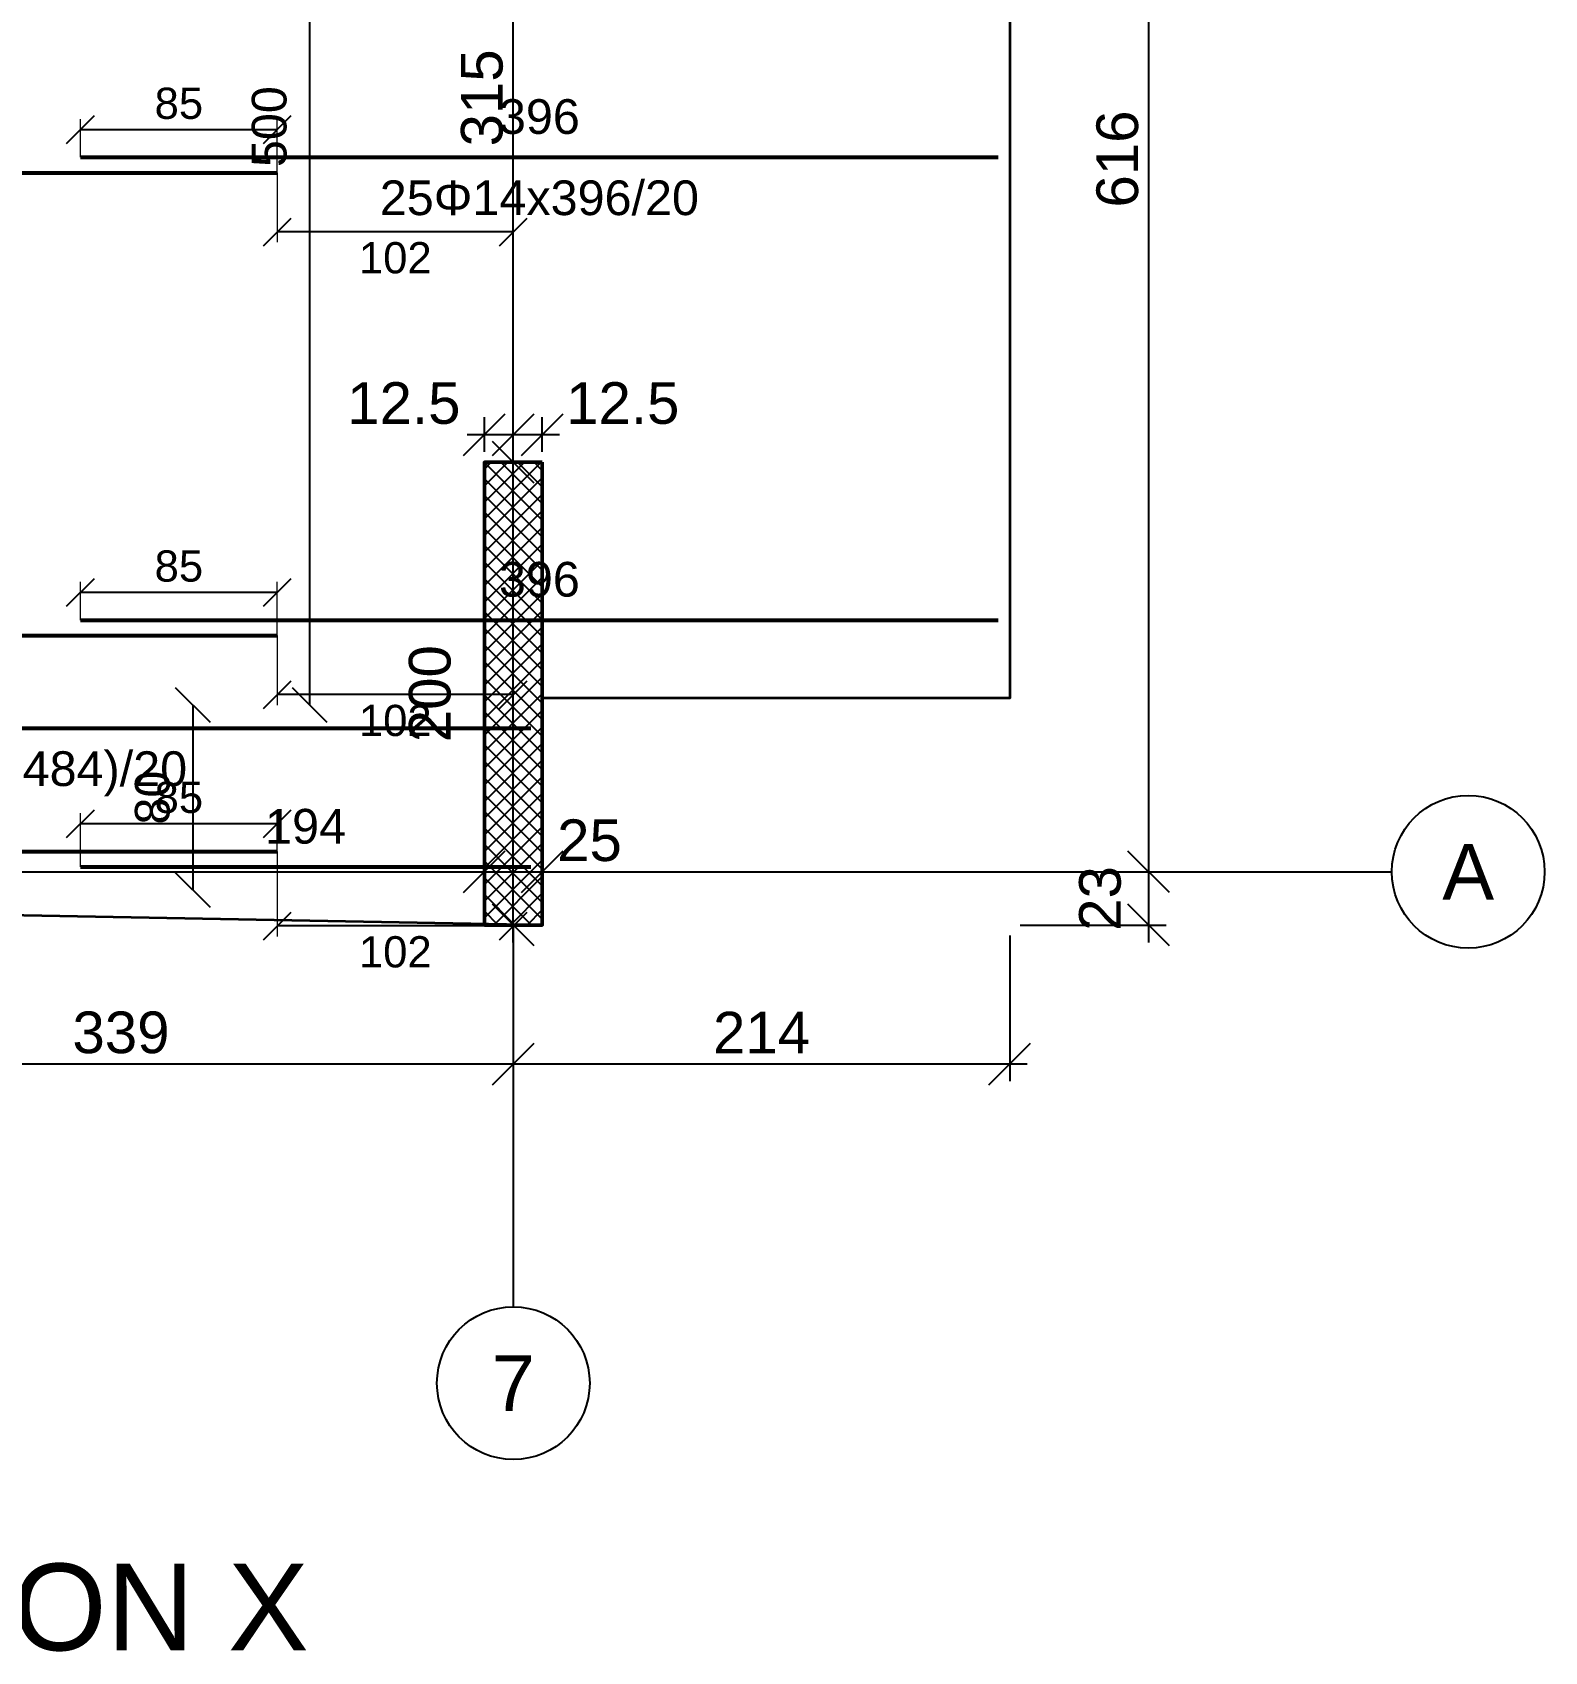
# Model space of a CAD drawing. Header units: millimetres. Extents: x -231 to 4719, y -2977 to 4533.
# Drawn here: x 1147 to 1800, y -2977 to -2277 of the extents above; entities that cross this region are included whole.
import ezdxf
from ezdxf.enums import TextEntityAlignment as Align

# ---------------------------------------------------------------- set-up
doc = ezdxf.new("R2010")
doc.units = ezdxf.units.MM
for name, color, linetype in [('FW_AXIS', 7, 'Continuous'), ('FW_DIM', 7, 'Continuous'), ('FW_WALL_HATCH', 8, 'Continuous'), ('REB_NOTES', 7, 'Continuous'), ('REB_TOP_MESH_X', 5, 'Continuous'), ('REB_TOP_MESH_X_AXDIM', 5, 'Continuous'), ('REB_TOP_MESH_X_LAP', 5, 'Continuous'), ('REB_TOP_MESH_X_RANGE', 5, 'Continuous'), ('REB_TOP_MESH_X_TEXT', 5, 'Continuous')]:
    doc.layers.add(name, color=color, linetype=linetype)
doc.layers.add('SLAB', color=3, linetype='Continuous', lineweight=35)
doc.layers.add('WALL', color=1, linetype='Continuous', lineweight=50)
doc.styles.add('REBAR_TXT', font='arial.ttf')
doc.styles.get("Standard").update_dxf_attribs({"font": 'arial.ttf'})
doc.dimstyles.new('FW_DIM', dxfattribs={"dimtxt": 18, "dimasz": 9, "dimexe": 7.5, "dimexo": 4.5, "dimgap": 4.5, "dimtad": 1, "dimdec": 0, "dimtxsty": 'Standard', "dimtsz": 9, "dimcen": 2.5, "dimdle": 7.5, "dimclrd": 256, "dimclre": 256, "dimclrt": 7, "dimazin": 3, "dimtfac": 1, "dimtmove": 2, "dimatfit": 3})
doc.dimstyles.new('REBAR LAP', dxfattribs={"dimtxt": 13.5, "dimasz": 2.5, "dimexe": 4.5, "dimexo": 0, "dimgap": 4.5, "dimtad": 1, "dimdec": 0, "dimtxsty": 'Standard', "dimtsz": 6, "dimcen": 2.5, "dimclrd": 6, "dimclre": 6, "dimclrt": 7, "dimazin": 3, "dimtfac": 1, "dimtmove": 2, "dimatfit": 3, "dimlwd": 25, "dimlwe": 18})
doc.dimstyles.new('REBAR M-200', dxfattribs={"dimtxt": 15, "dimasz": 15, "dimexe": 25, "dimexo": 12.5, "dimgap": 10, "dimtad": 1, "dimdec": 0, "dimtxsty": 'Standard', "dimblk": 'NONE', "dimcen": 50, "dimse1": 1, "dimse2": 1, "dimclrd": 6, "dimclre": 6, "dimclrt": 7, "dimazin": 3, "dimtfac": 1, "dimtmove": 2, "dimatfit": 3, "dimldrblk": 'NONE', "dimlwd": 53})
doc.dimstyles.new('REBAR RANGE', dxfattribs={"dimtxt": 15, "dimasz": 2.5, "dimexe": 0, "dimexo": 0, "dimgap": 10, "dimtad": 1, "dimdec": 0, "dimtxsty": 'Standard', "dimtsz": 7.5, "dimcen": 2.5, "dimse1": 1, "dimse2": 1, "dimclrd": 6, "dimclre": 6, "dimclrt": 7, "dimazin": 3, "dimtfac": 1, "dimtmove": 2, "dimatfit": 3, "dimlwd": 25})

# ---------------------------------------------------------------- blocks, each defined once
blk = doc.blocks.new('*D649')
at = {"color": 6, "lineweight": 53}
blk.add_line((878.5, -2337.62), (1252.5, -2337.62), dxfattribs=at)
at = {"layer": 'Defpoints'}
for p in [(878.5, -2337.62), (878.5, -2337.62), (1252.5, -2337.62)]:
    blk.add_point(p, dxfattribs=at)
at = {"layer": 'REB_TOP_MESH_X', "color": 7, "insert": (1065.5, -2320.12), "char_height": 15, "attachment_point": 5}
blk.add_mtext('374', dxfattribs=at)
blk = doc.blocks.new('_NONE')
blk = doc.blocks.new('*D650')
at = {"color": 6, "lineweight": 53}
blk.add_line((1167.5, -2330.87), (1564, -2330.87), dxfattribs=at)
at = {"layer": 'Defpoints'}
for p in [(1167.5, -2330.87), (1167.5, -2330.87), (1564, -2330.87)]:
    blk.add_point(p, dxfattribs=at)
at = {"layer": 'REB_TOP_MESH_X', "color": 7, "insert": (1365.75, -2313.37), "char_height": 15, "attachment_point": 5}
blk.add_mtext('396', dxfattribs=at)
blk = doc.blocks.new('_OBLIQUE')
at = {"color": 0, "linetype": 'BYBLOCK'}
blk.add_line((-0.5, -0.5), (0.5, 0.5), dxfattribs=at)
blk = doc.blocks.new('*D655')
at = {"color": 6, "lineweight": 18}
for p, q in [((1167.5, -2330.87), (1167.5, -2314.37)), ((1252.5, -2337.62), (1252.5, -2314.37))]:
    blk.add_line(p, q, dxfattribs=at)
at = {"color": 6, "lineweight": 25}
blk.add_line((1167.5, -2318.87), (1252.5, -2318.87), dxfattribs=at)
at = {"layer": 'Defpoints'}
for p in [(1167.5, -2318.87), (1167.5, -2330.87), (1252.5, -2337.62)]:
    blk.add_point(p, dxfattribs=at)
at = {"layer": 'REB_TOP_MESH_X_LAP', "color": 6, "xscale": 12, "yscale": 12}
for p in [(1167.5, -2318.87), (1252.5, -2318.87)]:
    blk.add_blockref('_OBLIQUE', p, dxfattribs=at)
at = {"layer": 'REB_TOP_MESH_X_LAP', "color": 7, "insert": (1210, -2307.62), "char_height": 13.5, "attachment_point": 5}
blk.add_mtext('85', dxfattribs=at)
blk = doc.blocks.new('*D656')
at = {"color": 6, "lineweight": 18}
for p, q in [((1252.5, -2337.62), (1252.5, -2367.62)), ((1354.5, -2337.62), (1354.5, -2367.62))]:
    blk.add_line(p, q, dxfattribs=at)
at = {"color": 6, "lineweight": 25}
blk.add_line((1354.5, -2363.12), (1252.5, -2363.12), dxfattribs=at)
at = {"layer": 'Defpoints'}
for p in [(1252.5, -2337.62), (1354.5, -2337.62), (1354.5, -2363.12)]:
    blk.add_point(p, dxfattribs=at)
at = {"layer": 'REB_TOP_MESH_X_AXDIM', "color": 6, "xscale": 12, "yscale": 12}
for p in [(1252.5, -2363.12), (1354.5, -2363.12)]:
    blk.add_blockref('_OBLIQUE', p, dxfattribs=at)
at = {"layer": 'REB_TOP_MESH_X_AXDIM', "color": 7, "insert": (1303.5, -2374.37), "char_height": 13.5, "attachment_point": 5}
blk.add_mtext('102', dxfattribs=at)
blk = doc.blocks.new('*D685')
at = {"color": 6, "lineweight": 53}
blk.add_line((878.5, -2577.62), (1362, -2577.62), dxfattribs=at)
at = {"layer": 'Defpoints'}
for p in [(878.5, -2577.62), (878.5, -2577.62), (1362, -2577.62)]:
    blk.add_point(p, dxfattribs=at)
at = {"layer": 'REB_TOP_MESH_X', "color": 7, "insert": (1120.25, -2560.12), "char_height": 15, "attachment_point": 5}
blk.add_mtext('484', dxfattribs=at)
blk = doc.blocks.new('*D706')
at = {"color": 6, "lineweight": 53}
blk.add_line((878.5, -2537.62), (1252.5, -2537.62), dxfattribs=at)
at = {"layer": 'Defpoints'}
for p in [(878.5, -2537.62), (878.5, -2537.62), (1252.5, -2537.62)]:
    blk.add_point(p, dxfattribs=at)
at = {"layer": 'REB_TOP_MESH_X', "color": 7, "insert": (1065.5, -2520.12), "char_height": 15, "attachment_point": 5}
blk.add_mtext('374', dxfattribs=at)
blk = doc.blocks.new('*D707')
at = {"color": 6, "lineweight": 53}
blk.add_line((1167.5, -2530.87), (1564, -2530.87), dxfattribs=at)
at = {"layer": 'Defpoints'}
for p in [(1167.5, -2530.87), (1167.5, -2530.87), (1564, -2530.87)]:
    blk.add_point(p, dxfattribs=at)
at = {"layer": 'REB_TOP_MESH_X', "color": 7, "insert": (1365.75, -2513.37), "char_height": 15, "attachment_point": 5}
blk.add_mtext('396', dxfattribs=at)
blk = doc.blocks.new('*D712')
at = {"color": 6, "lineweight": 18}
for p, q in [((1167.5, -2530.87), (1167.5, -2514.37)), ((1252.5, -2537.62), (1252.5, -2514.37))]:
    blk.add_line(p, q, dxfattribs=at)
at = {"color": 6, "lineweight": 25}
blk.add_line((1167.5, -2518.87), (1252.5, -2518.87), dxfattribs=at)
at = {"layer": 'Defpoints'}
for p in [(1167.5, -2518.87), (1167.5, -2530.87), (1252.5, -2537.62)]:
    blk.add_point(p, dxfattribs=at)
at = {"layer": 'REB_TOP_MESH_X_LAP', "color": 6, "xscale": 12, "yscale": 12}
for p in [(1167.5, -2518.87), (1252.5, -2518.87)]:
    blk.add_blockref('_OBLIQUE', p, dxfattribs=at)
at = {"layer": 'REB_TOP_MESH_X_LAP', "color": 7, "insert": (1210, -2507.62), "char_height": 13.5, "attachment_point": 5}
blk.add_mtext('85', dxfattribs=at)
blk = doc.blocks.new('*D713')
at = {"color": 6, "lineweight": 18}
for p, q in [((1252.5, -2537.62), (1252.5, -2567.62)), ((1354.5, -2537.62), (1354.5, -2567.62))]:
    blk.add_line(p, q, dxfattribs=at)
at = {"color": 6, "lineweight": 25}
blk.add_line((1354.5, -2563.12), (1252.5, -2563.12), dxfattribs=at)
at = {"layer": 'Defpoints'}
for p in [(1252.5, -2537.62), (1354.5, -2537.62), (1354.5, -2563.12)]:
    blk.add_point(p, dxfattribs=at)
at = {"layer": 'REB_TOP_MESH_X_AXDIM', "color": 6, "xscale": 12, "yscale": 12}
for p in [(1252.5, -2563.12), (1354.5, -2563.12)]:
    blk.add_blockref('_OBLIQUE', p, dxfattribs=at)
at = {"layer": 'REB_TOP_MESH_X_AXDIM', "color": 7, "insert": (1303.5, -2574.37), "char_height": 13.5, "attachment_point": 5}
blk.add_mtext('102', dxfattribs=at)
blk = doc.blocks.new('*D715')
at = {"color": 6, "lineweight": 53}
blk.add_line((674.5, -2630.87), (1252.5, -2630.87), dxfattribs=at)
at = {"layer": 'Defpoints'}
for p in [(674.5, -2630.87), (674.5, -2630.87), (1252.5, -2630.87)]:
    blk.add_point(p, dxfattribs=at)
at = {"layer": 'REB_TOP_MESH_X', "color": 7, "insert": (963.5, -2613.37), "char_height": 15, "attachment_point": 5}
blk.add_mtext('578', dxfattribs=at)
blk = doc.blocks.new('*D716')
at = {"color": 6, "lineweight": 53}
blk.add_line((1167.5, -2637.62), (1362, -2637.62), dxfattribs=at)
at = {"layer": 'Defpoints'}
for p in [(1167.5, -2637.62), (1167.5, -2637.62), (1362, -2637.62)]:
    blk.add_point(p, dxfattribs=at)
at = {"layer": 'REB_TOP_MESH_X', "color": 7, "insert": (1264.75, -2620.12), "char_height": 15, "attachment_point": 5}
blk.add_mtext('194', dxfattribs=at)
blk = doc.blocks.new('*D719')
at = {"color": 6, "lineweight": 18}
for p, q in [((1167.5, -2637.62), (1167.5, -2614.37)), ((1252.5, -2630.87), (1252.5, -2614.37))]:
    blk.add_line(p, q, dxfattribs=at)
at = {"color": 6, "lineweight": 25}
blk.add_line((1167.5, -2618.87), (1252.5, -2618.87), dxfattribs=at)
at = {"layer": 'Defpoints'}
for p in [(1167.5, -2618.87), (1252.5, -2630.87), (1167.5, -2637.62)]:
    blk.add_point(p, dxfattribs=at)
at = {"layer": 'REB_TOP_MESH_X_LAP', "color": 6, "xscale": 12, "yscale": 12}
for p in [(1167.5, -2618.87), (1252.5, -2618.87)]:
    blk.add_blockref('_OBLIQUE', p, dxfattribs=at)
at = {"layer": 'REB_TOP_MESH_X_LAP', "color": 7, "insert": (1210, -2607.62), "char_height": 13.5, "attachment_point": 5}
blk.add_mtext('85', dxfattribs=at)
blk = doc.blocks.new('*D720')
at = {"color": 6, "lineweight": 18}
for p, q in [((1252.5, -2630.87), (1252.5, -2667.62)), ((1354.5, -2630.87), (1354.5, -2667.62))]:
    blk.add_line(p, q, dxfattribs=at)
at = {"color": 6, "lineweight": 25}
blk.add_line((1354.5, -2663.12), (1252.5, -2663.12), dxfattribs=at)
at = {"layer": 'Defpoints'}
for p in [(1252.5, -2630.87), (1354.5, -2630.87), (1354.5, -2663.12)]:
    blk.add_point(p, dxfattribs=at)
at = {"layer": 'REB_TOP_MESH_X_AXDIM', "color": 6, "xscale": 12, "yscale": 12}
for p in [(1252.5, -2663.12), (1354.5, -2663.12)]:
    blk.add_blockref('_OBLIQUE', p, dxfattribs=at)
at = {"layer": 'REB_TOP_MESH_X_AXDIM', "color": 7, "insert": (1303.5, -2674.37), "char_height": 13.5, "attachment_point": 5}
blk.add_mtext('102', dxfattribs=at)
blk = doc.blocks.new('*D725')
at = {"color": 6, "lineweight": 25}
blk.add_line((1266.62, -2567.62), (1266.62, -2067.62), dxfattribs=at)
at = {"layer": 'Defpoints'}
for p in [(1266.62, -2067.62), (1266.62, -2567.62), (1266.62, -2567.62)]:
    blk.add_point(p, dxfattribs=at)
at = {"layer": 'REB_TOP_MESH_X_RANGE', "color": 6, "xscale": 15, "yscale": 15, "rotation": 90}
for p in [(1266.62, -2067.62), (1266.62, -2567.62)]:
    blk.add_blockref('_OBLIQUE', p, dxfattribs=at)
at = {"layer": 'REB_TOP_MESH_X_RANGE', "color": 7, "insert": (1249.12, -2317.62), "char_height": 15, "attachment_point": 5, "rotation": 90}
blk.add_mtext('500', dxfattribs=at)
blk = doc.blocks.new('*D735')
at = {"color": 6, "lineweight": 25}
blk.add_line((1216.12, -2647.62), (1216.12, -2567.62), dxfattribs=at)
at = {"layer": 'Defpoints'}
for p in [(1216.12, -2567.62), (1216.12, -2647.62), (1216.12, -2647.62)]:
    blk.add_point(p, dxfattribs=at)
at = {"layer": 'REB_TOP_MESH_X_RANGE', "color": 6, "xscale": 15, "yscale": 15, "rotation": 90}
for p in [(1216.12, -2567.62), (1216.12, -2647.62)]:
    blk.add_blockref('_OBLIQUE', p, dxfattribs=at)
at = {"layer": 'REB_TOP_MESH_X_RANGE', "color": 7, "insert": (1198.62, -2607.62), "char_height": 15, "attachment_point": 5, "rotation": 90}
blk.add_mtext('80', dxfattribs=at)
blk = doc.blocks.new('*D754')
for p, q in [((1342, -2458.21), (1342, -2443.21)), ((1354.5, -2458.21), (1354.5, -2443.21)), ((1334.5, -2450.71), (1362, -2450.71))]:
    blk.add_line(p, q)
at = {"layer": 'Defpoints'}
for p in [(1342, -2450.71), (1342, -2462.71), (1354.5, -2462.71)]:
    blk.add_point(p, dxfattribs=at)
at = {"layer": 'FW_DIM', "xscale": 18, "yscale": 18}
for p in [(1342, -2450.71), (1354.5, -2450.71)]:
    blk.add_blockref('_OBLIQUE', p, dxfattribs=at)
at = {"layer": 'FW_DIM', "color": 7, "insert": (1307.2, -2437.21), "char_height": 18, "attachment_point": 5}
blk.add_mtext('12.5', dxfattribs=at)
blk = doc.blocks.new('*D755')
for p, q in [((1354.5, -2458.21), (1354.5, -2443.21)), ((1367, -2458.21), (1367, -2443.21)), ((1347, -2450.71), (1374.5, -2450.71))]:
    blk.add_line(p, q)
at = {"layer": 'Defpoints'}
for p in [(1354.5, -2450.71), (1354.5, -2462.71), (1367, -2462.71)]:
    blk.add_point(p, dxfattribs=at)
at = {"layer": 'FW_DIM', "xscale": 18, "yscale": 18}
for p in [(1354.5, -2450.71), (1367, -2450.71)]:
    blk.add_blockref('_OBLIQUE', p, dxfattribs=at)
at = {"layer": 'FW_DIM', "color": 7, "insert": (1401.8, -2437.21), "char_height": 18, "attachment_point": 5}
blk.add_mtext('12.5', dxfattribs=at)
blk = doc.blocks.new('*D781')
for p, q in [((880.59, -2635.18), (880.59, -2632.18)), ((1342, -2635.18), (1342, -2632.18)), ((873.09, -2639.68), (1349.5, -2639.68))]:
    blk.add_line(p, q)
at = {"layer": 'Defpoints'}
for p in [(880.59, -2639.68), (880.59, -2639.68), (1342, -2639.68)]:
    blk.add_point(p, dxfattribs=at)
at = {"layer": 'FW_DIM', "xscale": 18, "yscale": 18}
for p in [(880.59, -2639.68), (1342, -2639.68)]:
    blk.add_blockref('_OBLIQUE', p, dxfattribs=at)
at = {"layer": 'FW_DIM', "color": 7, "insert": (1111.3, -2626.18), "char_height": 18, "attachment_point": 5}
blk.add_mtext('461', dxfattribs=at)
blk = doc.blocks.new('*D782')
for p, q in [((1342, -2635.18), (1342, -2632.18)), ((1367, -2635.18), (1367, -2632.18)), ((1334.5, -2639.68), (1374.5, -2639.68))]:
    blk.add_line(p, q)
at = {"layer": 'Defpoints'}
for p in [(1342, -2639.68), (1342, -2639.68), (1367, -2639.68)]:
    blk.add_point(p, dxfattribs=at)
at = {"layer": 'FW_DIM', "xscale": 18, "yscale": 18}
for p in [(1342, -2639.68), (1367, -2639.68)]:
    blk.add_blockref('_OBLIQUE', p, dxfattribs=at)
at = {"layer": 'FW_DIM', "color": 7, "insert": (1387.4, -2626.18), "char_height": 18, "attachment_point": 5}
blk.add_mtext('25', dxfattribs=at)
blk = doc.blocks.new('*D842')
for p, q in [((1354.5, -2670.21), (1354.5, -2455.21)), ((1350, -2462.71), (1347, -2462.71)), ((1350, -2662.71), (1347, -2662.71))]:
    blk.add_line(p, q)
at = {"layer": 'Defpoints'}
for p in [(1354.5, -2462.71), (1354.5, -2662.71), (1354.5, -2662.71)]:
    blk.add_point(p, dxfattribs=at)
at = {"layer": 'FW_DIM', "xscale": 18, "yscale": 18, "rotation": 90}
for p in [(1354.5, -2462.71), (1354.5, -2662.71)]:
    blk.add_blockref('_OBLIQUE', p, dxfattribs=at)
at = {"layer": 'FW_DIM', "color": 7, "insert": (1318.5, -2562.71), "char_height": 18, "attachment_point": 5, "rotation": 90}
blk.add_mtext('200', dxfattribs=at)
blk = doc.blocks.new('*D843')
for p, q in [((1354.5, -2470.21), (1354.5, -2140.18)), ((1350, -2147.68), (1347, -2147.68)), ((1350, -2462.71), (1347, -2462.71))]:
    blk.add_line(p, q)
at = {"layer": 'Defpoints'}
for p in [(1354.5, -2147.68), (1354.5, -2462.71), (1354.5, -2462.71)]:
    blk.add_point(p, dxfattribs=at)
at = {"layer": 'FW_DIM', "xscale": 18, "yscale": 18, "rotation": 90}
for p in [(1354.5, -2147.68), (1354.5, -2462.71)]:
    blk.add_blockref('_OBLIQUE', p, dxfattribs=at)
at = {"layer": 'FW_DIM', "color": 7, "insert": (1341, -2305.2), "char_height": 18, "attachment_point": 5, "rotation": 90}
blk.add_mtext('315', dxfattribs=at)
blk = doc.blocks.new('*D863')
for p, q in [((1015.5, -2667.21), (1015.5, -2730.21)), ((1354.5, -2667.21), (1354.5, -2730.21)), ((1008, -2722.71), (1362, -2722.71))]:
    blk.add_line(p, q)
at = {"layer": 'Defpoints'}
for p in [(1015.5, -2662.71), (1354.5, -2662.71), (1015.5, -2722.71)]:
    blk.add_point(p, dxfattribs=at)
at = {"layer": 'FW_DIM', "xscale": 18, "yscale": 18}
for p in [(1015.5, -2722.71), (1354.5, -2722.71)]:
    blk.add_blockref('_OBLIQUE', p, dxfattribs=at)
at = {"layer": 'FW_DIM', "color": 7, "insert": (1185, -2709.21), "char_height": 18, "attachment_point": 5}
blk.add_mtext('339', dxfattribs=at)
blk = doc.blocks.new('*D864')
for p, q in [((1354.5, -2667.21), (1354.5, -2730.21)), ((1569, -2667.21), (1569, -2730.21)), ((1347, -2722.71), (1576.5, -2722.71))]:
    blk.add_line(p, q)
at = {"layer": 'Defpoints'}
for p in [(1354.5, -2662.71), (1569, -2662.71), (1354.5, -2722.71)]:
    blk.add_point(p, dxfattribs=at)
at = {"layer": 'FW_DIM', "xscale": 18, "yscale": 18}
for p in [(1354.5, -2722.71), (1569, -2722.71)]:
    blk.add_blockref('_OBLIQUE', p, dxfattribs=at)
at = {"layer": 'FW_DIM', "color": 7, "insert": (1461.75, -2709.21), "char_height": 18, "attachment_point": 5}
blk.add_mtext('214', dxfattribs=at)
blk = doc.blocks.new('*D874')
for p, q in [((1629.04, -2670.21), (1629.04, -2632.21)), ((1573.54, -2639.71), (1636.54, -2639.71)), ((1573.54, -2662.71), (1636.54, -2662.71))]:
    blk.add_line(p, q)
at = {"layer": 'Defpoints'}
for p in [(1569.04, -2639.71), (1569.04, -2662.71), (1629.04, -2662.71)]:
    blk.add_point(p, dxfattribs=at)
at = {"layer": 'FW_DIM', "xscale": 18, "yscale": 18, "rotation": 90}
for p in [(1629.04, -2639.71), (1629.04, -2662.71)]:
    blk.add_blockref('_OBLIQUE', p, dxfattribs=at)
at = {"layer": 'FW_DIM', "color": 7, "insert": (1608.04, -2651.21), "char_height": 18, "attachment_point": 5, "rotation": 90}
blk.add_mtext('23', dxfattribs=at)
blk = doc.blocks.new('*D875')
for p, q in [((1629.04, -2647.21), (1629.04, -2016.01)), ((1573.54, -2023.51), (1636.54, -2023.51)), ((1573.54, -2639.71), (1636.54, -2639.71))]:
    blk.add_line(p, q)
at = {"layer": 'Defpoints'}
for p in [(1569.04, -2023.51), (1569.04, -2639.71), (1629.04, -2639.71)]:
    blk.add_point(p, dxfattribs=at)
at = {"layer": 'FW_DIM', "xscale": 18, "yscale": 18, "rotation": 90}
for p in [(1629.04, -2023.51), (1629.04, -2639.71)]:
    blk.add_blockref('_OBLIQUE', p, dxfattribs=at)
at = {"layer": 'FW_DIM', "color": 7, "insert": (1615.54, -2331.61), "char_height": 18, "attachment_point": 5, "rotation": 90}
blk.add_mtext('616', dxfattribs=at)

msp = doc.modelspace()

# ---------------------------------------------------------------- hatches: boundary and pattern name
at = {"layer": 'FW_WALL_HATCH'}
h = msp.add_hatch(dxfattribs=at)
h.set_pattern_fill('ANSI37', scale=1.6)
h.paths.add_polyline_path([(1367, -2462.71), (1367, -2662.71), (1342, -2662.71), (1342, -2462.71), (1367, -2462.71)])

# ---------------------------------------------------------------- linework, layer by layer
at = {"layer": 'FW_AXIS', "color": 8}
for p, q in [((1354.5, -2662.71), (1354.5, -1072.72)), ((0, -2639.68), (1569.04, -2639.68))]:
    msp.add_line(p, q, dxfattribs=at)
at = {"layer": 'FW_AXIS', "linetype": 'CONTINUOUS'}
for p, q in [((1569.04, -2639.68), (1734.04, -2639.68)), ((1354.5, -2662.71), (1354.5, -2827.71))]:
    msp.add_line(p, q, dxfattribs=at)
at = {"layer": 'FW_AXIS'}
for centre in [(1767.04, -2639.68), (1354.5, -2860.71)]:
    msp.add_circle(centre, 33, dxfattribs=at)
at = {"layer": 'SLAB'}
msp.add_lwpolyline([(466.99, -1072.72), (1367, -1072.85), (1366.99, -1170.72), (1568.99, -1170.72), (1568.99, -1674.7), (1367, -1674.7), (1367, -2060.68), (1569.04, -2060.68), (1569.04, -2564.71), (1367, -2564.71), (1367, -2662.71), (147, -2640.01), (147, -2542.06), (0, -2542.06), (0, -1775.72), (202.2, -1775.72), (202.2, -1737.04), (354.91, -1480.07), (265.01, -1480.07), (265.01, -1170.83), (466.99, -1170.83), (466.99, -1072.72)], dxfattribs=at)
at = {"layer": 'WALL'}
msp.add_lwpolyline([(1367, -2462.71), (1342, -2462.71), (1342, -2662.71), (1367, -2662.71)], close=True, dxfattribs=at)

# ---------------------------------------------------------------- texts
at = {"layer": 'FW_AXIS', "color": 7, "style": 'REBAR_TXT'}
for s, p in [('A', (1767.04, -2639.68)), ('7', (1354.5, -2860.71))]:
    msp.add_text(s, height=24, dxfattribs=at).set_placement(p, align=Align.MIDDLE_CENTER)
at = {"layer": 'REB_NOTES', "color": 7, "style": 'REBAR_TXT'}
msp.add_text('TOP REINFORCEMENT - DIRECTION X', height=37.5, dxfattribs=at).set_placement((784.52, -2938.71), align=Align.TOP_CENTER)
at = {"layer": 'REB_TOP_MESH_X_TEXT', "color": 7, "style": 'REBAR_TXT'}
for s, p in [('25Φ14x396/20', (1365.75, -2340.87)), ('4Φ14x(194÷484)/20', (1120.25, -2587.62))]:
    msp.add_text(s, height=15, dxfattribs=at).set_placement(p, align=Align.TOP_CENTER)

# ---------------------------------------------------------------- dimensions: what is measured, and where the dimension line sits
at = {"layer": 'FW_DIM'}
for base, p1, p2, picture, middle in [((1629.04, -2639.71), (1569.04, -2639.71), (1569.04, -2023.51), '*D875', (1615.54, -2331.61)), ((1629.04, -2662.71), (1569.04, -2662.71), (1569.04, -2639.71), '*D874', (1608.04, -2651.21))]:
    dim = msp.add_linear_dim(base=base, p1=p1, p2=p2, angle=90, dimstyle='FW_DIM', dxfattribs=at)
    dim.commit()
    dim.dimension.update_dxf_attribs({"geometry": picture, "text_midpoint": middle})
for base, p1, p2, text, picture, middle in [((1354.5, -2462.71), (1354.5, -2462.71), (1354.5, -2147.68), '315', '*D843', (1341, -2305.2)), ((1354.5, -2662.71), (1354.5, -2662.71), (1354.5, -2462.71), '200', '*D842', (1318.5, -2562.71))]:
    dim = msp.add_linear_dim(base=base, p1=p1, p2=p2, angle=90, text=text, dimstyle='FW_DIM', override={"dimtmove": 2}, dxfattribs=at)
    dim.commit()
    dim.dimension.update_dxf_attribs({"geometry": picture, "text_midpoint": middle, "dimtype": 160})
for base, p1, p2, text, picture, middle in [((1342, -2450.71), (1342, -2462.71), (1354.5, -2462.71), '12.5', '*D754', (1307.2, -2437.21)), ((1354.5, -2450.71), (1354.5, -2462.71), (1367, -2462.71), '12.5', '*D755', (1401.8, -2437.21)), ((880.59, -2639.68), (880.59, -2639.68), (1342, -2639.68), '461', '*D781', (1111.3, -2626.18)), ((1342, -2639.68), (1342, -2639.68), (1367, -2639.68), '25', '*D782', (1387.4, -2626.18))]:
    dim = msp.add_linear_dim(base=base, p1=p1, p2=p2, text=text, dimstyle='FW_DIM', override={"dimtmove": 2}, dxfattribs=at)
    dim.commit()
    dim.dimension.update_dxf_attribs({"geometry": picture, "text_midpoint": middle, "dimtype": 160})
for base, p1, p2, picture, middle in [((1015.5, -2722.71), (1015.5, -2662.71), (1354.5, -2662.71), '*D863', (1185, -2709.21)), ((1354.5, -2722.71484714), (1354.5, -2662.71484714), (1569, -2662.71484714), '*D864', (1461.75, -2709.21484714))]:
    dim = msp.add_linear_dim(base=base, p1=p1, p2=p2, dimstyle='FW_DIM', dxfattribs=at)
    dim.commit()
    dim.dimension.update_dxf_attribs({"geometry": picture, "text_midpoint": middle})
at = {"layer": 'REB_TOP_MESH_X'}
for base, p1, p2, picture, middle in [((1167.5, -2330.87094326), (1167.5, -2330.87094326), (1564, -2330.87094326), '*D650', (1365.75, -2313.37094326)), ((878.5, -2337.62), (878.5, -2337.62), (1252.5, -2337.62), '*D649', (1065.5, -2320.12)), ((1167.5, -2530.87094326), (1167.5, -2530.87094326), (1564, -2530.87094326), '*D707', (1365.75, -2513.37094326)), ((878.5, -2537.62), (878.5, -2537.62), (1252.5, -2537.62), '*D706', (1065.5, -2520.12)), ((878.5, -2577.62094326), (878.5, -2577.62094326), (1362, -2577.62094326), '*D685', (1120.25, -2560.12094326)), ((674.5, -2630.87), (674.5, -2630.87), (1252.5, -2630.87), '*D715', (963.5, -2613.37)), ((1167.5, -2637.62094326), (1167.5, -2637.62094326), (1362, -2637.62094326), '*D716', (1264.75, -2620.12094326))]:
    dim = msp.add_linear_dim(base=base, p1=p1, p2=p2, dimstyle='REBAR M-200', dxfattribs=at)
    dim.commit()
    dim.dimension.update_dxf_attribs({"geometry": picture, "text_midpoint": middle})
at = {"layer": 'REB_TOP_MESH_X_AXDIM'}
for base, p1, p2, picture, middle in [((1354.5, -2363.12), (1354.5, -2337.62), (1252.5, -2337.62), '*D656', (1303.5, -2374.37)), ((1354.5, -2563.12), (1354.5, -2537.62), (1252.5, -2537.62), '*D713', (1303.5, -2574.37)), ((1354.5, -2663.12), (1354.5, -2630.87), (1252.5, -2630.87), '*D720', (1303.5, -2674.37))]:
    dim = msp.add_linear_dim(base=base, p1=p1, p2=p2, dimstyle='REBAR LAP', dxfattribs=at)
    dim.commit()
    dim.dimension.update_dxf_attribs({"geometry": picture, "text_midpoint": middle})
at = {"layer": 'REB_TOP_MESH_X_LAP'}
for base, p1, p2, picture, middle in [((1167.5, -2318.87), (1167.5, -2330.87), (1252.5, -2337.62), '*D655', (1210, -2307.62)), ((1167.5, -2518.87), (1167.5, -2530.87), (1252.5, -2537.62), '*D712', (1210, -2507.62)), ((1167.5, -2618.87), (1167.5, -2637.62), (1252.5, -2630.87), '*D719', (1210, -2607.62))]:
    dim = msp.add_linear_dim(base=base, p1=p1, p2=p2, dimstyle='REBAR LAP', dxfattribs=at)
    dim.commit()
    dim.dimension.update_dxf_attribs({"geometry": picture, "text_midpoint": middle})
at = {"layer": 'REB_TOP_MESH_X_RANGE'}
for base, p1, p2, picture, middle in [((1266.62, -2567.62), (1266.62, -2567.62), (1266.62, -2067.62), '*D725', (1249.12, -2317.62)), ((1216.12, -2647.62), (1216.12, -2647.62), (1216.12, -2567.62), '*D735', (1198.62, -2607.62))]:
    dim = msp.add_linear_dim(base=base, p1=p1, p2=p2, angle=90, dimstyle='REBAR RANGE', dxfattribs=at)
    dim.commit()
    dim.dimension.update_dxf_attribs({"geometry": picture, "text_midpoint": middle})

doc.saveas('drawing.dxf')
